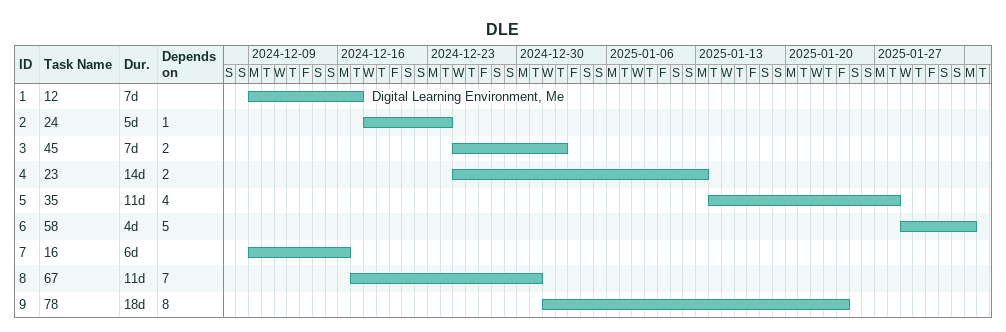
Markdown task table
DLE

| ID | Task | Duration | Start | Finish | Predecessors | Resources |
|---|---|---|---|---|---|---|
| 1 | 12 | 7d | 2024-12-09 | 2024-12-17 |  | Digital Learning Environment, Me |
| 2 | 24 | 5d | 2024-12-18 | 2024-12-24 | 1 |  |
| 3 | 45 | 7d | 2024-12-25 | 2025-01-02 | 2 |  |
| 4 | 23 | 14d | 2024-12-25 | 2025-01-13 | 2 |  |
| 5 | 35 | 11d | 2025-01-14 | 2025-01-28 | 4 |  |
| 6 | 58 | 4d | 2025-01-29 | 2025-02-03 | 5 |  |
| 7 | 16 | 6d | 2024-12-09 | 2024-12-16 |  |  |
| 8 | 67 | 11d | 2024-12-17 | 2024-12-31 | 7 |  |
| 9 | 78 | 18d | 2025-01-01 | 2025-01-24 | 8 |  |
